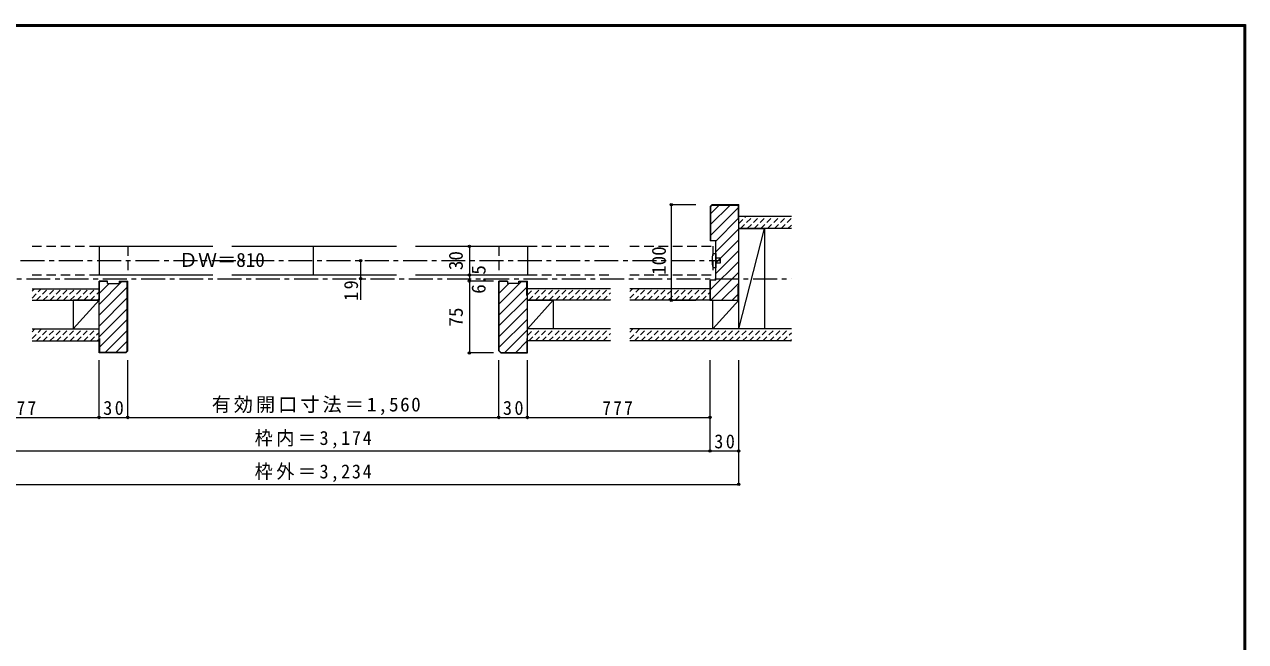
# Model space of a CAD drawing. Units: millimetres at full size, sheet at 1:5; details may follow other scales. Extents: x -973 to 977, y -718 to 696.
# Drawn here: x -300 to 977, y 51 to 696 of the extents above; entities that cross this region are included whole.
import ezdxf
from ezdxf.enums import TextEntityAlignment as Align

# ---------------------------------------------------------------- set-up
doc = ezdxf.new("R2010")
doc.units = ezdxf.units.MM
doc.header["$LTSCALE"] = 5
doc.header["$PDMODE"] = 32
doc.header["$PDSIZE"] = 2.5
for name, pattern in [('CHAIN1', [8, 5, -1, 1, -1]), ('DASHED1', [1.8, 1.2, -0.6]), ('DASHED2', [3, 2, -1])]:
    doc.linetypes.add(name, pattern=pattern)
for name, color, linetype, lineweight in [('0-1_通り芯', 4, 'CHAIN1', 9), ('0-2_柱', 7, 'Continuous', 9), ('0-3_仕上げ', 2, 'Continuous', 9), ('0-4_枠', 3, 'Continuous', 9), ('0-6_扉', 2, 'Continuous', 9), ('0-7_金物', 7, 'Continuous', 9), ('0-B_寸法', 4, 'Continuous', 9), ('0-C_ハッチ', 4, 'DASHED1', 9), ('F-1_枠', 6, 'Continuous', 9)]:
    doc.layers.add(name, color=color, linetype=linetype, lineweight=lineweight)
doc.styles.add('ＭＳ ゴシック', font='')
doc.styles.get('ＭＳ ゴシック').set_extended_font_data('MS Gothic')

msp = doc.modelspace()

# ---------------------------------------------------------------- linework, layer by layer
at = {"layer": '0-1_通り芯'}
for p, q in [((-424.377, 449), (427.661, 449)), ((-498.363, 430), (501.661, 430))]:
    msp.add_line(p, q, dxfattribs=at)
at = {"layer": '0-2_柱'}
for p, q in [((446.661, 377.5), (446.661, 482.5)), ((446.661, 482.5), (473.661, 482.5)), ((446.661, 377.5), (473.661, 482.5)), ((473.661, 482.5), (473.661, 377.5)), ((-249.362, 407.5), (-249.362, 377.5)), ((-222.362, 407.5), (-249.362, 407.5)), ((-249.362, 377.5), (-222.362, 407.5)), ((-222.362, 377.5), (-222.362, 407.5)), ((252.657, 407.5), (225.657, 377.5)), ((225.657, 407.5), (252.657, 407.5)), ((225.657, 377.5), (225.657, 407.5)), ((252.657, 407.5), (252.657, 377.5)), ((-249.362, 377.5), (-222.362, 377.5)), ((252.657, 377.5), (225.657, 377.5)), ((446.661, 377.5), (419.661, 377.5)), ((473.661, 377.5), (446.661, 377.5))]:
    msp.add_line(p, q, dxfattribs=at)
at = {"layer": '0-2_柱', "color": 3}
msp.add_line((225.657, 377.5), (225.657, 407.5), dxfattribs=at)
at = {"layer": '0-2_柱'}
msp.add_lwpolyline([(419.661, 377.5), (419.661, 407.5), (446.661, 407.5)], close=True, dxfattribs=at)
at = {"layer": '0-3_仕上げ'}
for p, q in [((501.647, 495), (446.661, 495)), ((446.661, 482.5), (446.661, 495)), ((501.647, 482.5), (446.661, 482.5)), ((-292.44, 419.5), (-222.362, 419.5)), ((-222.362, 419.5), (-222.362, 407.5)), ((312.666, 419.5), (225.657, 419.5)), ((416.661, 419.5), (332.666, 419.5)), ((-292.44, 407.5), (-222.362, 407.5)), ((312.666, 407.5), (225.657, 407.5)), ((416.661, 407.5), (332.666, 407.5)), ((-292.44, 377.5), (-222.362, 377.5)), ((-222.362, 365), (-222.362, 377.5)), ((225.657, 365), (225.657, 377.5)), ((312.666, 377.5), (225.657, 377.5)), ((501.647, 377.5), (332.666, 377.5)), ((-292.44, 365), (-222.362, 365)), ((312.666, 365), (225.657, 365)), ((501.647, 365), (332.666, 365))]:
    msp.add_line(p, q, dxfattribs=at)
at = {"layer": '0-4_枠'}
for p, q in [((416.661, 505.379), (418.782, 507.5)), ((416.661, 505.379), (416.661, 469.5)), ((417.161, 505.172), (418.989, 507)), ((417.161, 505.172), (417.161, 469.5)), ((418.782, 507.5), (446.661, 507.5)), ((418.989, 507), (446.161, 507)), ((446.161, 507), (446.161, 492.5)), ((446.661, 492.5), (446.161, 492.5)), ((-222.362, 352.5), (-222.362, 427.5)), ((-213.362, 427), (-221.862, 427)), ((-213.362, 425), (-201.362, 425)), ((-201.362, 427.5), (-192.362, 427.5)), ((-201.362, 427.5), (-201.362, 425)), ((-201.362, 427), (-192.862, 427)), ((-192.862, 354.828), (-192.862, 427)), ((-192.362, 354.621), (-192.362, 427.5)), ((195.657, 354.621), (195.657, 427.5)), ((204.657, 427.5), (195.657, 427.5)), ((204.657, 427), (196.157, 427)), ((196.157, 354.828), (196.157, 427)), ((204.657, 427.5), (204.657, 425)), ((216.657, 425), (204.657, 425)), ((216.657, 427), (225.157, 427)), ((225.657, 352.5), (225.657, 427.5)), ((422.661, 428.5), (416.661, 428.5)), ((416.661, 407.5), (416.661, 428.5)), ((417.161, 407.5), (417.161, 428.5)), ((-194.483, 352.5), (-222.362, 352.5)), ((-194.691, 353), (-221.862, 353)), ((-192.862, 354.828), (-194.691, 353)), ((-192.362, 354.621), (-194.483, 352.5)), ((195.657, 354.621), (197.778, 352.5)), ((196.157, 354.828), (197.985, 353)), ((197.778, 352.5), (225.657, 352.5)), ((197.985, 353), (225.157, 353))]:
    msp.add_line(p, q, dxfattribs=at)
for points in [[(416.661, 407.5), (446.661, 407.5), (446.661, 507.5)], [(422.661, 428.5), (422.661, 469.5), (416.661, 469.5)], [(-213.362, 425), (-213.362, 427.5), (-222.362, 427.5)], [(-222.362, 412.5), (-221.862, 412.5), (-221.862, 427)], [(216.657, 425), (216.657, 427.5), (225.657, 427.5)], [(225.657, 412.5), (225.157, 412.5), (225.157, 427)], [(446.161, 407.5), (446.161, 422.5), (446.661, 422.5)], [(-222.362, 367.5), (-221.862, 367.5), (-221.862, 353)], [(225.657, 367.5), (225.157, 367.5), (225.157, 353)]]:
    msp.add_lwpolyline(points, dxfattribs=at)
at = {"layer": '0-6_扉', "linetype": 'DASHED2'}
for p, q in [((-292.44, 464), (-192.362, 464)), ((-192.362, 464), (-192.362, 434)), ((195.657, 464), (195.657, 434)), ((195.657, 464), (312.666, 464)), ((332.666, 464), (419.661, 464)), ((419.661, 464), (419.661, 434)), ((-292.44, 434), (-192.362, 434)), ((195.657, 434), (312.666, 434)), ((332.666, 434), (419.661, 434))]:
    msp.add_line(p, q, dxfattribs=at)
at = {"layer": '0-6_扉', "color": 6}
for p, q in [((-222.362, 464), (-222.362, 434)), ((-222.362, 464), (-103.453, 464)), ((-83.453, 464), (88.695, 464)), ((1.653, 464), (1.653, 434)), ((108.695, 464), (225.657, 464)), ((225.657, 464), (225.657, 434)), ((-222.362, 434), (-103.453, 434)), ((-83.453, 434), (88.695, 434)), ((108.695, 434), (225.657, 434))]:
    msp.add_line(p, q, dxfattribs=at)
at = {"layer": '0-7_金物'}
for p, q in [((427.661, 451.5), (422.661, 451.5)), ((427.661, 446.5), (427.661, 451.5)), ((422.661, 441.5), (419.661, 441.5)), ((422.661, 446.5), (427.661, 446.5))]:
    msp.add_line(p, q, dxfattribs=at)
msp.add_lwpolyline([(419.661, 456.5), (422.661, 456.5), (422.661, 441.5)], dxfattribs=at)
msp.add_arc((447.286, 449), 28.625, 164.81071, 195.18929, dxfattribs=at)
at = {"layer": '0-B_寸法'}
for p, q in [((376.02, 507.5), (401.661, 507.5)), ((376.02, 507.5), (376.02, 407.5)), ((164.952, 464), (164.952, 352.5)), ((51.207, 449), (51.207, 408)), ((189.998, 427.5), (164.952, 427.5)), ((376.02, 407.5), (401.661, 407.5)), ((-222.362, 285), (-222.362, 345)), ((-192.362, 285), (-192.362, 345)), ((189.998, 352.5), (164.952, 352.5)), ((195.657, 285), (195.657, 345)), ((225.657, 285), (225.657, 345)), ((416.661, 250), (416.661, 345)), ((446.661, 215), (446.661, 345)), ((-413.377, 285), (-222.362, 285)), ((-222.362, 285), (-192.362, 285)), ((-192.362, 285), (195.657, 285)), ((195.657, 285), (225.657, 285)), ((225.657, 285), (416.661, 285)), ((-413.377, 250), (416.661, 250)), ((416.661, 250), (446.661, 250)), ((-443.377, 215), (446.661, 215))]:
    msp.add_line(p, q, dxfattribs=at)
at = {"layer": '0-B_寸法', "color": 7}
for p in [(376.02, 507.5), (164.952, 464), (51.207, 449), (164.952, 434), (51.207, 430), (164.952, 427.5), (376.02, 407.5), (164.952, 352.5), (-222.362, 285), (-192.362, 285), (195.657, 285), (225.657, 285), (416.661, 285), (416.661, 250), (446.661, 250), (446.661, 215)]:
    msp.add_point(p, dxfattribs=at)
at = {"layer": '0-C_ハッチ', "linetype": 'Continuous'}
for p, q in [((426.274, 507), (417.161, 497.886)), ((437.588, 507), (417.161, 486.572)), ((446.161, 504.259), (417.161, 475.259)), ((446.161, 492.945), (422.661, 469.445)), ((446.661, 482.131), (422.661, 458.131)), ((446.661, 470.818), (422.661, 446.818)), ((446.661, 448.19), (417.161, 418.69)), ((446.661, 459.504), (422.661, 435.504)), ((446.661, 436.877), (417.284, 407.5)), ((-198.514, 427), (-222.362, 403.152)), ((-221.141, 427), (-221.862, 426.279)), ((-211.828, 425), (-221.862, 414.965)), ((219.505, 427), (196.157, 403.652)), ((196.878, 427), (196.157, 426.279)), ((206.191, 425), (196.157, 414.965)), ((446.661, 425.563), (428.598, 407.5)), ((-192.862, 421.338), (-222.362, 391.838)), ((-192.862, 410.024), (-222.362, 380.524)), ((225.157, 421.338), (196.157, 392.338)), ((225.657, 410.524), (196.157, 381.024)), ((446.161, 413.749), (439.912, 407.5)), ((-192.862, 398.711), (-222.362, 369.211)), ((225.657, 399.21), (196.157, 369.71)), ((-192.862, 387.397), (-221.862, 358.397)), ((225.657, 387.897), (196.157, 358.397)), ((-192.862, 376.083), (-215.945, 353)), ((225.657, 376.583), (202.074, 353)), ((-192.862, 364.769), (-204.632, 353)), ((225.157, 364.769), (213.387, 353))]:
    msp.add_line(p, q, dxfattribs=at)
at = {"layer": '0-C_ハッチ'}
for p, q in [((446.661, 487.732), (453.929, 495)), ((446.661, 494.803), (446.858, 495)), ((448.5, 482.5), (461, 495)), ((455.571, 482.5), (468.071, 495)), ((462.642, 482.5), (475.142, 495)), ((469.713, 482.5), (482.213, 495)), ((476.784, 482.5), (489.284, 495)), ((483.855, 482.5), (496.355, 495)), ((490.926, 482.5), (501.647, 493.22)), ((497.997, 482.5), (501.647, 486.149)), ((-292.44, 409.866), (-282.807, 419.5)), ((-292.44, 416.937), (-289.878, 419.5)), ((-287.736, 407.5), (-275.736, 419.5)), ((-280.665, 407.5), (-268.665, 419.5)), ((-273.593, 407.5), (-261.593, 419.5)), ((-266.522, 407.5), (-254.522, 419.5)), ((-259.451, 407.5), (-247.451, 419.5)), ((-252.38, 407.5), (-240.38, 419.5)), ((-245.309, 407.5), (-233.309, 419.5)), ((-238.238, 407.5), (-226.238, 419.5)), ((-231.167, 407.5), (-222.362, 416.305)), ((-224.096, 407.5), (-222.362, 409.234)), ((225.657, 413.218), (231.939, 419.5)), ((227.01, 407.5), (239.01, 419.5)), ((234.081, 407.5), (246.081, 419.5)), ((241.152, 407.5), (253.152, 419.5)), ((248.223, 407.5), (260.223, 419.5)), ((255.295, 407.5), (267.295, 419.5)), ((262.366, 407.5), (274.366, 419.5)), ((269.437, 407.5), (281.437, 419.5)), ((276.508, 407.5), (288.508, 419.5)), ((283.579, 407.5), (295.579, 419.5)), ((290.65, 407.5), (302.65, 419.5)), ((297.721, 407.5), (309.721, 419.5)), ((304.792, 407.5), (312.666, 415.374)), ((332.666, 409.62), (342.546, 419.5)), ((332.666, 416.691), (335.475, 419.5)), ((337.617, 407.5), (349.617, 419.5)), ((344.688, 407.5), (356.688, 419.5)), ((351.759, 407.5), (363.759, 419.5)), ((358.831, 407.5), (370.831, 419.5)), ((365.902, 407.5), (377.902, 419.5)), ((372.973, 407.5), (384.973, 419.5)), ((380.044, 407.5), (392.044, 419.5)), ((387.115, 407.5), (399.115, 419.5)), ((394.186, 407.5), (406.186, 419.5)), ((401.257, 407.5), (413.257, 419.5)), ((408.328, 407.5), (416.661, 415.833)), ((415.399, 407.5), (416.661, 408.762)), ((311.863, 407.5), (312.666, 408.303)), ((-292.44, 367.44), (-282.38, 377.5)), ((-292.44, 374.511), (-289.451, 377.5)), ((-287.809, 365), (-275.309, 377.5)), ((-280.738, 365), (-268.238, 377.5)), ((-273.667, 365), (-261.167, 377.5)), ((-266.596, 365), (-254.096, 377.5)), ((-259.525, 365), (-247.025, 377.5)), ((-252.454, 365), (-239.954, 377.5)), ((-245.383, 365), (-232.883, 377.5)), ((-238.312, 365), (-225.812, 377.5)), ((-231.241, 365), (-222.362, 373.878)), ((225.657, 370.791), (232.366, 377.5)), ((226.937, 365), (239.437, 377.5)), ((234.008, 365), (246.508, 377.5)), ((241.079, 365), (253.579, 377.5)), ((248.15, 365), (260.65, 377.5)), ((255.221, 365), (267.721, 377.5)), ((262.292, 365), (274.792, 377.5)), ((269.363, 365), (281.863, 377.5)), ((276.434, 365), (288.934, 377.5)), ((283.505, 365), (296.005, 377.5)), ((290.576, 365), (303.076, 377.5)), ((297.647, 365), (310.147, 377.5)), ((304.718, 365), (312.666, 372.948)), ((332.666, 374.265), (335.902, 377.5)), ((332.666, 367.193), (342.973, 377.5)), ((337.544, 365), (350.044, 377.5)), ((344.615, 365), (357.115, 377.5)), ((351.686, 365), (364.186, 377.5)), ((358.757, 365), (371.257, 377.5)), ((365.828, 365), (378.328, 377.5)), ((372.899, 365), (385.399, 377.5)), ((379.97, 365), (392.47, 377.5)), ((387.041, 365), (399.541, 377.5)), ((394.112, 365), (406.612, 377.5)), ((401.183, 365), (413.683, 377.5)), ((408.254, 365), (420.754, 377.5)), ((415.326, 365), (427.826, 377.5)), ((422.397, 365), (434.897, 377.5)), ((429.468, 365), (441.968, 377.5)), ((436.539, 365), (449.039, 377.5)), ((443.61, 365), (456.11, 377.5)), ((450.681, 365), (463.181, 377.5)), ((457.752, 365), (470.252, 377.5)), ((464.823, 365), (477.323, 377.5)), ((471.894, 365), (484.394, 377.5)), ((478.965, 365), (491.465, 377.5)), ((486.036, 365), (498.536, 377.5)), ((493.107, 365), (501.661, 373.553)), ((-224.17, 365), (-222.362, 366.807)), ((311.789, 365), (312.666, 365.877)), ((500.178, 365), (501.661, 366.482))]:
    msp.add_line(p, q, dxfattribs=at)
at = {"layer": 'F-1_枠'}
for p, q in [((-973.347, 695.833), (976.653, 695.833)), ((-973.347, 695), (976.653, 695)), ((-973.347, 694.167), (976.653, 694.167)), ((974.986, 695.833), (974.986, -700.833)), ((975.82, 695.833), (975.82, -700.833)), ((976.653, 695.833), (976.653, -700.833))]:
    msp.add_line(p, q, dxfattribs=at)

# ---------------------------------------------------------------- texts
at = {"layer": '0-B_寸法', "color": 7, "style": 'ＭＳ ゴシック'}
for s, p in [('100', (374.77, 434)), ('30', (162.452, 439)), ('6.5', (186.251, 414.315)), ('75', (162.452, 380))]:
    msp.add_text(s, height=14.66, rotation=90, dxfattribs=at).set_placement(p, align=Align.BOTTOM_LEFT)
msp.add_text('ＤＷ＝810', height=14.66, dxfattribs=at).set_placement((-138.912, 438), align=Align.BOTTOM_LEFT)
at = {"layer": '0-B_寸法', "color": 7, "insert": (48.707, 406.875), "char_height": 14.66, "attachment_point": 7, "rotation": 90, "style": 'ＭＳ ゴシック'}
msp.add_mtext('\\T1.27;\\W0.95;19', dxfattribs=at)
at = {"layer": '0-B_寸法', "color": 7, "char_height": 14.66, "attachment_point": 7, "style": 'ＭＳ ゴシック'}
for s, insert in [('\\T1.16;有効開口寸法＝1,560', (-104.597, 287.5)), ('\\T1.27;\\W0.9;777', (-319.943, 287.5)), ('\\T1.27;\\W0.95;30', (-217.987, 287.5)), ('\\T1.27;\\W0.95;30', (200.032, 287.5)), ('\\T1.27;\\W0.9;777', (303.988, 287.5)), ('\\T1.19;\\W0.95;枠内＝3,174', (-59.597, 252.5)), ('\\T1.27;\\W0.95;30', (421.036, 252.5)), ('\\T1.19;\\W0.95;枠外＝3,234', (-59.597, 217.5))]:
    msp.add_mtext(s, dxfattribs=dict(at, insert=insert))

doc.saveas('drawing.dxf')
